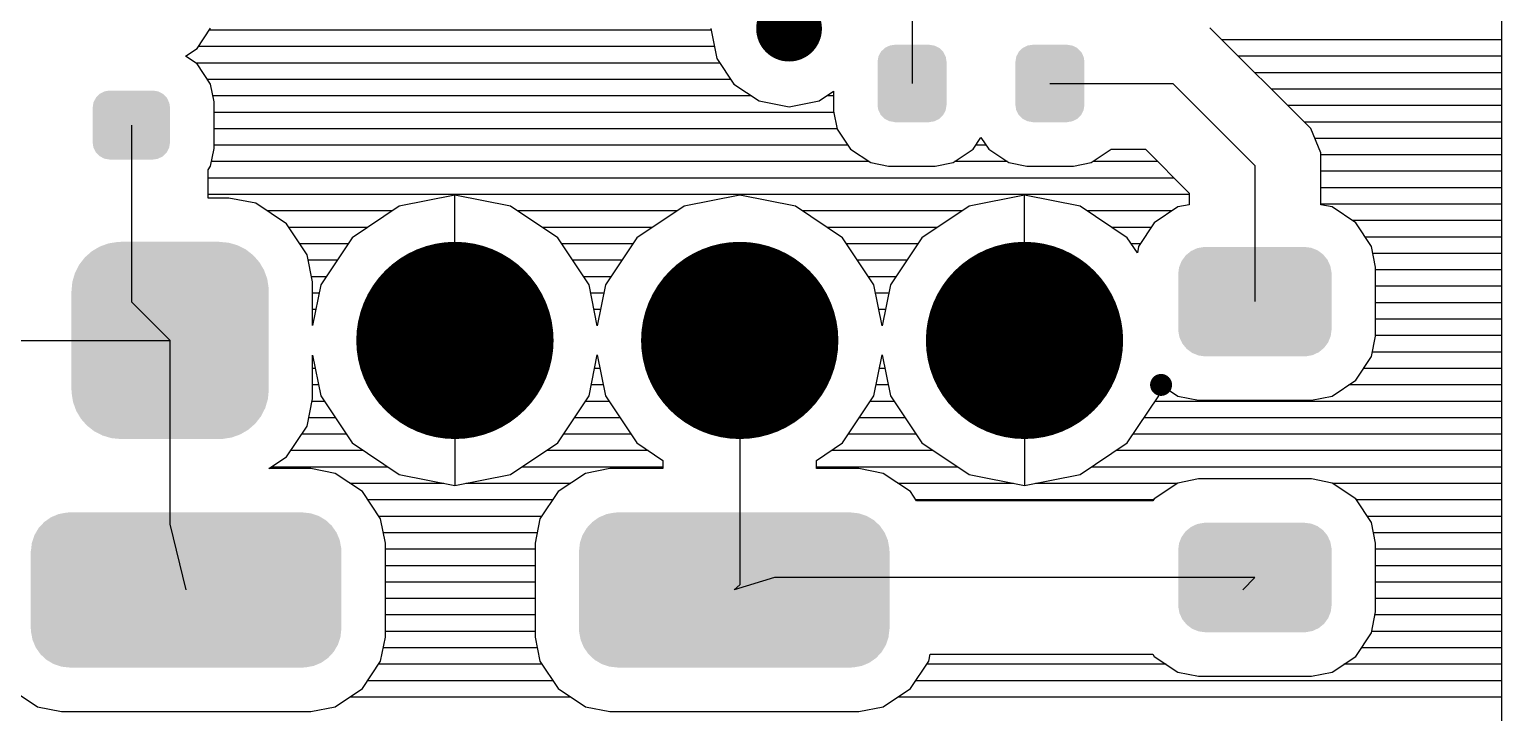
# Model space of a CAD drawing. Extents: x 295 to 953, y 10 to 290.
# Drawn here: x 823.56 to 862.78, y 138.63 to 156.85 of the extents above; entities that cross this region are included whole.
import ezdxf

# ---------------------------------------------------------------- set-up
doc = ezdxf.new("R2010")
doc.units = 0
doc.header["$LTSCALE"] = 5
doc.header["$MEASUREMENT"] = 0
doc.layers.get('0').update_dxf_attribs({"linetype": 'CONTINUOUS', "lineweight": 25})
doc.layers.add('DV-PEI-A6_BOT', color=7, linetype='CONTINUOUS')

msp = doc.modelspace()

# ---------------------------------------------------------------- linework, layer by layer
for points, const_width in [([(844.235, 156.867, -1), (843.359, 156.867, -1)], 0.876), ([(836.208, 148.554, -1), (833.579, 148.554, -1)], 2.629), ([(843.797, 148.554, -1), (841.168, 148.554, -1)], 2.629), ([(851.385, 148.554, -1), (848.757, 148.554, -1)], 2.629), ([(853.857, 147.368, -1), (853.564, 147.368, -1)], 0.292)]:
    msp.add_lwpolyline(points, format="xyb", close=True, dxfattribs=dict(const_width=const_width))
for points in [[(847.975, 156.11), (847.967, 156.126), (846.176, 156.11), (846.178, 156.126)], [(847.967, 156.126), (847.911, 156.242), (846.178, 156.126), (846.24, 156.242)], [(847.911, 156.242), (847.898, 156.255), (846.24, 156.242), (846.247, 156.255)], [(847.898, 156.255), (847.809, 156.346), (846.247, 156.255), (846.342, 156.346)], [(847.809, 156.346), (847.791, 156.356), (846.342, 156.346), (846.352, 156.356)], [(847.791, 156.356), (847.68, 156.413), (846.352, 156.356), (846.474, 156.413)], [(847.68, 156.413), (847.65, 156.418), (846.474, 156.413), (846.484, 156.418)], [(847.65, 156.418), (847.536, 156.437), (846.484, 156.418), (846.613, 156.437)], [(847.536, 156.437), (847.536, 156.441), (846.613, 156.437), (846.613, 156.441)], [(851.649, 156.11), (851.642, 156.126), (849.85, 156.11), (849.853, 156.126)], [(851.642, 156.126), (851.586, 156.242), (849.853, 156.126), (849.914, 156.242)], [(851.586, 156.242), (851.573, 156.255), (849.914, 156.242), (849.921, 156.255)], [(851.573, 156.255), (851.484, 156.346), (849.921, 156.255), (850.017, 156.346)], [(851.484, 156.346), (851.466, 156.356), (850.017, 156.346), (850.027, 156.356)], [(851.466, 156.356), (851.354, 156.413), (850.027, 156.356), (850.148, 156.413)], [(851.354, 156.413), (851.324, 156.418), (850.148, 156.413), (850.159, 156.418)], [(851.324, 156.418), (851.21, 156.437), (850.159, 156.418), (850.287, 156.437)], [(851.21, 156.437), (851.21, 156.441), (850.287, 156.437), (850.287, 156.441)], [(847.994, 155.982), (847.975, 156.11), (846.154, 155.982), (846.176, 156.11)], [(847.994, 155.979), (847.994, 155.982), (846.154, 155.979), (846.154, 155.982)], [(847.994, 154.834), (847.994, 155.979), (846.154, 154.834), (846.154, 155.979)], [(851.669, 155.982), (851.649, 156.11), (849.829, 155.982), (849.85, 156.11)], [(851.669, 155.979), (851.669, 155.982), (849.829, 155.979), (849.829, 155.982)], [(851.669, 154.834), (851.669, 155.979), (849.829, 154.834), (849.829, 155.979)], [(827.276, 154.902), (827.22, 155.019), (825.263, 154.902), (825.324, 155.019)], [(827.22, 155.019), (827.208, 155.032), (825.324, 155.019), (825.33, 155.032)], [(827.208, 155.032), (827.119, 155.124), (825.33, 155.032), (825.425, 155.124)], [(827.119, 155.124), (827.102, 155.133), (825.425, 155.124), (825.435, 155.133)], [(827.102, 155.133), (826.99, 155.192), (825.435, 155.133), (825.556, 155.192)], [(826.99, 155.192), (826.962, 155.197), (825.556, 155.192), (825.566, 155.197)], [(826.962, 155.197), (826.846, 155.217), (825.566, 155.197), (825.695, 155.217)], [(827.305, 153.835), (827.305, 154.758), (825.237, 153.835), (825.237, 154.758)], [(827.302, 154.758), (827.283, 154.887), (825.24, 154.758), (825.26, 154.887)], [(827.283, 154.887), (827.276, 154.902), (825.26, 154.887), (825.263, 154.902)], [(847.994, 154.831), (847.994, 154.834), (846.154, 154.831), (846.154, 154.834)], [(847.972, 154.703), (847.994, 154.831), (846.173, 154.703), (846.154, 154.831)], [(847.97, 154.687), (847.972, 154.703), (846.181, 154.687), (846.173, 154.703)], [(847.908, 154.571), (847.97, 154.687), (846.237, 154.571), (846.181, 154.687)], [(847.901, 154.558), (847.908, 154.571), (846.25, 154.558), (846.237, 154.571)], [(847.806, 154.467), (847.901, 154.558), (846.339, 154.467), (846.25, 154.558)], [(851.669, 154.831), (851.669, 154.834), (849.829, 154.831), (849.829, 154.834)], [(851.647, 154.703), (851.669, 154.831), (849.848, 154.703), (849.829, 154.831)], [(851.644, 154.687), (851.647, 154.703), (849.856, 154.687), (849.848, 154.703)], [(851.583, 154.571), (851.644, 154.687), (849.912, 154.571), (849.856, 154.687)], [(851.576, 154.558), (851.583, 154.571), (849.925, 154.558), (849.912, 154.571)], [(851.48, 154.467), (851.576, 154.558), (850.014, 154.467), (849.925, 154.558)], [(847.796, 154.457), (847.806, 154.467), (846.357, 154.457), (846.339, 154.467)], [(847.674, 154.4), (847.796, 154.457), (846.468, 154.4), (846.357, 154.457)], [(847.664, 154.395), (847.674, 154.4), (846.498, 154.395), (846.468, 154.4)], [(847.536, 154.376), (847.664, 154.395), (846.613, 154.376), (846.498, 154.395)], [(847.536, 154.372), (847.536, 154.376), (846.613, 154.372), (846.613, 154.376)], [(851.471, 154.457), (851.48, 154.467), (850.032, 154.457), (850.014, 154.467)], [(851.349, 154.4), (851.471, 154.457), (850.143, 154.4), (850.032, 154.457)], [(851.339, 154.395), (851.349, 154.4), (850.173, 154.395), (850.143, 154.4)], [(851.21, 154.376), (851.339, 154.395), (850.287, 154.376), (850.173, 154.395)], [(851.21, 154.372), (851.21, 154.376), (850.287, 154.372), (850.287, 154.376)], [(827.281, 153.706), (827.302, 153.835), (825.258, 153.706), (825.24, 153.835)], [(827.279, 153.691), (827.281, 153.706), (825.265, 153.691), (825.258, 153.706)], [(827.218, 153.574), (827.279, 153.691), (825.321, 153.574), (825.265, 153.691)], [(827.211, 153.561), (827.218, 153.574), (825.333, 153.561), (825.321, 153.574)], [(827.116, 153.469), (827.211, 153.561), (825.422, 153.469), (825.333, 153.561)], [(827.107, 153.46), (827.116, 153.469), (825.439, 153.46), (825.422, 153.469)], [(826.985, 153.401), (827.107, 153.46), (825.551, 153.401), (825.439, 153.46)], [(826.975, 153.396), (826.985, 153.401), (825.579, 153.396), (825.551, 153.401)], [(826.846, 153.376), (826.975, 153.396), (825.695, 153.376), (825.579, 153.396)], [(829.324, 150.978), (829.167, 151.058), (825.296, 150.978), (825.432, 151.058)], [(829.167, 151.058), (829.103, 151.09), (825.432, 151.058), (825.521, 151.09)], [(829.103, 151.09), (828.926, 151.142), (825.521, 151.09), (825.665, 151.142)], [(828.926, 151.142), (828.866, 151.159), (825.665, 151.142), (825.777, 151.159)], [(828.866, 151.159), (828.646, 151.18), (825.777, 151.159), (825.909, 151.18)], [(828.646, 151.18), (828.619, 151.183), (825.909, 151.18), (825.99, 151.183)], [(857.708, 151.025), (857.533, 151.047), (854.735, 151.025), (854.859, 151.047)], [(857.533, 151.047), (857.525, 151.048), (854.859, 151.047), (854.896, 151.048)], [(829.723, 150.573), (829.683, 150.64), (824.881, 150.573), (824.933, 150.64)], [(829.683, 150.64), (829.57, 150.769), (824.933, 150.64), (825.033, 150.769)], [(829.57, 150.769), (829.519, 150.826), (825.033, 150.769), (825.098, 150.826)], [(829.519, 150.826), (829.383, 150.932), (825.098, 150.826), (825.218, 150.932)], [(829.383, 150.932), (829.324, 150.978), (825.218, 150.932), (825.296, 150.978)], [(858.222, 150.537), (858.16, 150.672), (854.204, 150.537), (854.258, 150.672)], [(858.16, 150.672), (858.145, 150.705), (854.258, 150.672), (854.282, 150.705)], [(858.145, 150.705), (858.05, 150.821), (854.282, 150.705), (854.367, 150.821)], [(858.05, 150.821), (858.028, 150.848), (854.367, 150.821), (854.4, 150.848)], [(858.028, 150.848), (857.906, 150.938), (854.4, 150.848), (854.51, 150.938)], [(857.906, 150.938), (857.88, 150.957), (854.51, 150.938), (854.551, 150.957)], [(857.88, 150.957), (857.734, 151.015), (854.551, 150.957), (854.677, 151.015)], [(857.734, 151.015), (857.708, 151.025), (854.677, 151.015), (854.735, 151.025)], [(829.893, 150.194), (829.836, 150.352), (824.722, 150.194), (824.768, 150.352)], [(829.836, 150.352), (829.809, 150.427), (824.768, 150.352), (824.806, 150.427)], [(829.809, 150.427), (829.723, 150.573), (824.806, 150.427), (824.881, 150.573)], [(858.256, 150.318), (858.255, 150.356), (854.166, 150.318), (854.171, 150.356)], [(858.256, 148.858), (858.256, 150.318), (854.166, 148.858), (854.166, 150.318)], [(858.255, 150.356), (858.228, 150.501), (854.171, 150.356), (854.189, 150.501)], [(858.228, 150.501), (858.222, 150.537), (854.189, 150.501), (854.204, 150.537)], [(829.934, 149.868), (829.931, 149.949), (824.676, 149.868), (824.683, 149.949)], [(829.934, 147.239), (829.934, 149.868), (824.676, 147.239), (824.676, 149.868)], [(829.931, 149.949), (829.905, 150.115), (824.683, 149.949), (824.699, 150.115)], [(829.905, 150.115), (829.893, 150.194), (824.699, 150.115), (824.722, 150.194)], [(858.251, 148.82), (858.256, 148.858), (854.167, 148.82), (854.166, 148.858)], [(858.232, 148.675), (858.251, 148.82), (854.193, 148.675), (854.167, 148.82)], [(858.218, 148.638), (858.232, 148.675), (854.2, 148.638), (854.193, 148.675)], [(858.164, 148.503), (858.218, 148.638), (854.262, 148.503), (854.2, 148.638)], [(858.14, 148.471), (858.164, 148.503), (854.277, 148.471), (854.262, 148.503)], [(858.055, 148.355), (858.14, 148.471), (854.372, 148.355), (854.277, 148.471)], [(858.022, 148.328), (858.055, 148.355), (854.394, 148.328), (854.372, 148.355)], [(857.912, 148.238), (858.022, 148.328), (854.516, 148.238), (854.394, 148.328)], [(857.87, 148.219), (857.912, 148.238), (854.542, 148.219), (854.516, 148.238)], [(857.745, 148.161), (857.87, 148.219), (854.687, 148.161), (854.542, 148.219)], [(857.687, 148.151), (857.745, 148.161), (854.714, 148.151), (854.687, 148.161)], [(857.563, 148.128), (857.687, 148.151), (854.889, 148.128), (854.714, 148.151)], [(857.525, 148.127), (857.563, 148.128), (854.896, 148.127), (854.889, 148.128)], [(829.926, 147.158), (829.934, 147.239), (824.678, 147.158), (824.676, 147.239)], [(829.91, 146.993), (829.926, 147.158), (824.704, 146.993), (824.678, 147.158)], [(829.887, 146.914), (829.91, 146.993), (824.717, 146.914), (824.704, 146.993)], [(829.841, 146.755), (829.887, 146.914), (824.774, 146.755), (824.717, 146.914)], [(829.803, 146.681), (829.841, 146.755), (824.8, 146.681), (824.774, 146.755)], [(829.729, 146.535), (829.803, 146.681), (824.887, 146.535), (824.8, 146.681)], [(829.677, 146.467), (829.729, 146.535), (824.926, 146.467), (824.887, 146.535)], [(829.577, 146.339), (829.677, 146.467), (825.039, 146.339), (824.926, 146.467)], [(829.512, 146.282), (829.577, 146.339), (825.09, 146.282), (825.039, 146.339)], [(829.391, 146.175), (829.512, 146.282), (825.227, 146.175), (825.09, 146.282)], [(829.314, 146.13), (829.391, 146.175), (825.285, 146.13), (825.227, 146.175)], [(829.178, 146.05), (829.314, 146.13), (825.443, 146.05), (825.285, 146.13)], [(829.088, 146.017), (829.178, 146.05), (825.506, 146.017), (825.443, 146.05)], [(828.945, 145.966), (829.088, 146.017), (825.683, 145.966), (825.506, 146.017)], [(828.833, 145.948), (828.945, 145.966), (825.744, 145.948), (825.683, 145.966)], [(828.7, 145.927), (828.833, 145.948), (825.964, 145.927), (825.744, 145.948)], [(828.619, 145.925), (828.7, 145.927), (825.99, 145.925), (825.964, 145.927)], [(830.866, 143.964), (830.836, 143.968), (824.548, 143.964), (824.626, 143.968)], [(830.836, 143.968), (830.836, 143.971), (824.626, 143.968), (824.626, 143.971)], [(845.471, 143.964), (845.441, 143.968), (839.153, 143.964), (839.231, 143.968)], [(845.441, 143.968), (845.441, 143.971), (839.231, 143.968), (839.231, 143.971)], [(831.655, 143.552), (831.613, 143.613), (823.8, 143.552), (823.857, 143.613)], [(831.613, 143.613), (831.505, 143.713), (823.857, 143.613), (823.95, 143.713)], [(831.505, 143.713), (831.452, 143.762), (823.95, 143.713), (824.02, 143.762)], [(831.452, 143.762), (831.322, 143.839), (824.02, 143.762), (824.129, 143.839)], [(831.322, 143.839), (831.263, 143.874), (824.129, 143.839), (824.214, 143.874)], [(831.263, 143.874), (831.114, 143.924), (824.214, 143.874), (824.332, 143.924)], [(831.114, 143.924), (831.054, 143.944), (824.332, 143.924), (824.437, 143.944)], [(831.054, 143.944), (830.866, 143.964), (824.437, 143.944), (824.548, 143.964)], [(846.26, 143.552), (846.218, 143.613), (838.405, 143.552), (838.462, 143.613)], [(846.218, 143.613), (846.11, 143.713), (838.462, 143.613), (838.555, 143.713)], [(846.11, 143.713), (846.057, 143.762), (838.555, 143.713), (838.625, 143.762)], [(846.057, 143.762), (845.927, 143.839), (838.625, 143.762), (838.734, 143.839)], [(845.927, 143.839), (845.868, 143.874), (838.734, 143.839), (838.819, 143.874)], [(845.868, 143.874), (845.719, 143.924), (838.819, 143.874), (838.937, 143.924)], [(845.719, 143.924), (845.659, 143.944), (838.937, 143.924), (839.042, 143.944)], [(845.659, 143.944), (845.471, 143.964), (839.042, 143.944), (839.153, 143.964)], [(858.028, 143.493), (857.906, 143.582), (854.4, 143.493), (854.51, 143.582)], [(857.906, 143.582), (857.88, 143.602), (854.51, 143.582), (854.551, 143.602)], [(857.88, 143.602), (857.734, 143.66), (854.551, 143.602), (854.677, 143.66)], [(857.734, 143.66), (857.708, 143.67), (854.677, 143.66), (854.735, 143.67)], [(857.708, 143.67), (857.533, 143.692), (854.735, 143.67), (854.859, 143.692)], [(857.533, 143.692), (857.525, 143.693), (854.859, 143.692), (854.896, 143.693)], [(831.838, 143.155), (831.824, 143.231), (823.619, 143.155), (823.644, 143.231)], [(831.824, 143.231), (831.768, 143.363), (823.644, 143.231), (823.688, 143.363)], [(831.768, 143.363), (831.738, 143.433), (823.688, 143.363), (823.73, 143.433)], [(831.738, 143.433), (831.655, 143.552), (823.73, 143.433), (823.8, 143.552)], [(846.443, 143.155), (846.429, 143.231), (838.224, 143.155), (838.249, 143.231)], [(846.429, 143.231), (846.373, 143.363), (838.249, 143.231), (838.293, 143.363)], [(846.373, 143.363), (846.343, 143.433), (838.293, 143.363), (838.335, 143.433)], [(846.343, 143.433), (846.26, 143.552), (838.335, 143.433), (838.405, 143.552)], [(858.228, 143.146), (858.222, 143.182), (854.189, 143.146), (854.204, 143.182)], [(858.222, 143.182), (858.16, 143.317), (854.204, 143.182), (854.258, 143.317)], [(858.16, 143.317), (858.145, 143.35), (854.258, 143.317), (854.282, 143.35)], [(858.145, 143.35), (858.05, 143.466), (854.282, 143.35), (854.367, 143.466)], [(858.05, 143.466), (858.028, 143.493), (854.367, 143.466), (854.4, 143.493)], [(831.87, 140.863), (831.87, 142.937), (823.592, 140.863), (823.592, 142.937)], [(831.867, 142.937), (831.864, 143.015), (823.595, 142.937), (823.604, 143.015)], [(831.864, 143.015), (831.838, 143.155), (823.604, 143.015), (823.619, 143.155)], [(846.475, 140.863), (846.475, 142.937), (838.197, 140.863), (838.197, 142.937)], [(846.472, 142.937), (846.469, 143.015), (838.2, 142.937), (838.209, 143.015)], [(846.469, 143.015), (846.443, 143.155), (838.209, 143.015), (838.224, 143.155)], [(858.256, 142.963), (858.255, 143.001), (854.166, 142.963), (854.171, 143.001)], [(858.256, 141.503), (858.256, 142.963), (854.166, 141.503), (854.166, 142.963)], [(858.255, 143.001), (858.228, 143.146), (854.171, 143.001), (854.189, 143.146)], [(858.251, 141.465), (858.256, 141.503), (854.167, 141.465), (854.166, 141.503)], [(858.232, 141.32), (858.251, 141.465), (854.193, 141.32), (854.167, 141.465)], [(858.218, 141.283), (858.232, 141.32), (854.2, 141.283), (854.193, 141.32)], [(858.164, 141.148), (858.218, 141.283), (854.262, 141.148), (854.2, 141.283)], [(831.859, 140.784), (831.867, 140.863), (823.598, 140.784), (823.595, 140.863)], [(846.464, 140.784), (846.472, 140.863), (838.203, 140.784), (838.2, 140.863)], [(858.14, 141.116), (858.164, 141.148), (854.277, 141.116), (854.262, 141.148)], [(858.055, 141), (858.14, 141.116), (854.372, 141), (854.277, 141.116)], [(858.022, 140.973), (858.055, 141), (854.394, 140.973), (854.372, 141)], [(857.912, 140.883), (858.022, 140.973), (854.516, 140.883), (854.394, 140.973)], [(857.87, 140.864), (857.912, 140.883), (854.542, 140.864), (854.516, 140.883)], [(857.745, 140.806), (857.87, 140.864), (854.687, 140.806), (854.542, 140.864)], [(831.843, 140.645), (831.859, 140.784), (823.624, 140.645), (823.598, 140.784)], [(831.818, 140.568), (831.843, 140.645), (823.639, 140.568), (823.624, 140.645)], [(831.774, 140.436), (831.818, 140.568), (823.694, 140.436), (823.639, 140.568)], [(831.732, 140.366), (831.774, 140.436), (823.724, 140.366), (823.694, 140.436)], [(846.448, 140.645), (846.464, 140.784), (838.229, 140.645), (838.203, 140.784)], [(846.423, 140.568), (846.448, 140.645), (838.244, 140.568), (838.229, 140.645)], [(846.379, 140.436), (846.423, 140.568), (838.299, 140.436), (838.244, 140.568)], [(846.337, 140.366), (846.379, 140.436), (838.329, 140.366), (838.299, 140.436)], [(857.687, 140.796), (857.745, 140.806), (854.714, 140.796), (854.687, 140.806)], [(857.563, 140.773), (857.687, 140.796), (854.889, 140.773), (854.714, 140.796)], [(857.525, 140.772), (857.563, 140.773), (854.896, 140.772), (854.889, 140.773)], [(831.662, 140.248), (831.732, 140.366), (823.807, 140.248), (823.724, 140.366)], [(831.605, 140.186), (831.662, 140.248), (823.85, 140.186), (823.807, 140.248)], [(831.513, 140.087), (831.605, 140.186), (823.957, 140.087), (823.85, 140.186)], [(831.442, 140.037), (831.513, 140.087), (824.011, 140.037), (823.957, 140.087)], [(846.267, 140.248), (846.337, 140.366), (838.412, 140.248), (838.329, 140.366)], [(846.21, 140.186), (846.267, 140.248), (838.455, 140.186), (838.412, 140.248)], [(846.118, 140.087), (846.21, 140.186), (838.562, 140.087), (838.455, 140.186)], [(846.047, 140.037), (846.118, 140.087), (838.616, 140.037), (838.562, 140.087)], [(831.333, 139.961), (831.442, 140.037), (824.14, 139.961), (824.011, 140.037)], [(831.249, 139.925), (831.333, 139.961), (824.2, 139.925), (824.14, 139.961)], [(831.131, 139.876), (831.249, 139.925), (824.349, 139.876), (824.2, 139.925)], [(831.025, 139.856), (831.131, 139.876), (824.408, 139.856), (824.349, 139.876)], [(830.915, 139.835), (831.025, 139.856), (824.597, 139.835), (824.408, 139.856)], [(830.836, 139.832), (830.915, 139.835), (824.626, 139.832), (824.597, 139.835)], [(830.836, 139.829), (830.836, 139.832), (824.626, 139.829), (824.626, 139.832)], [(845.938, 139.961), (846.047, 140.037), (838.745, 139.961), (838.616, 140.037)], [(845.854, 139.925), (845.938, 139.961), (838.805, 139.925), (838.745, 139.961)], [(845.736, 139.876), (845.854, 139.925), (838.954, 139.876), (838.805, 139.925)], [(845.63, 139.856), (845.736, 139.876), (839.013, 139.856), (838.954, 139.876)], [(845.52, 139.835), (845.63, 139.856), (839.202, 139.835), (839.013, 139.856)], [(845.441, 139.832), (845.52, 139.835), (839.231, 139.832), (839.202, 139.835)], [(845.441, 139.829), (845.441, 139.832), (839.231, 139.829), (839.231, 139.832)]]:
    msp.add_solid(points)
at = {"layer": 'DV-PEI-A6_BOT'}
for p, q in [((862.783, 179.505), (862.783, 139.341)), ((847.074, 159.058), (847.074, 155.406)), ((828.023, 156.341), (828.38, 156.879)), ((841.723, 156.826), (828.35, 156.826)), ((841.717, 156.867), (841.875, 156.067)), ((855.51, 156.394), (855.013, 156.89)), ((862.783, 156.569), (855.335, 156.569)), ((827.714, 156.137), (828.023, 156.341)), ((828.023, 155.926), (827.714, 156.137)), ((841.81, 156.388), (828.058, 156.388)), ((857.204, 154.7), (855.51, 156.394)), ((862.783, 156.131), (855.773, 156.131)), ((841.951, 155.95), (827.988, 155.95)), ((828.38, 155.389), (828.023, 155.926)), ((841.875, 156.067), (842.324, 155.389)), ((842.243, 155.512), (828.298, 155.512)), ((828.479, 154.916), (828.38, 155.389)), ((842.324, 155.389), (843.002, 154.939)), ((850.749, 155.406), (854.02, 155.406)), ((854.02, 155.406), (856.211, 153.216)), ((862.783, 155.693), (856.211, 155.693)), ((842.798, 155.074), (828.444, 155.074)), ((844.597, 154.939), (844.983, 155.196)), ((844.983, 155.074), (844.801, 155.074)), ((844.983, 155.196), (844.983, 154.67)), ((862.783, 155.255), (856.649, 155.255)), ((828.479, 153.671), (828.479, 154.916)), ((844.988, 154.635), (828.479, 154.635)), ((843.002, 154.939), (843.797, 154.781)), ((843.797, 154.781), (844.597, 154.939)), ((844.983, 154.67), (845.076, 154.191)), ((862.783, 154.816), (857.087, 154.816)), ((857.701, 154.203), (857.204, 154.7)), ((826.271, 154.297), (826.271, 149.582)), ((845.076, 154.197), (828.479, 154.197)), ((845.076, 154.191), (845.438, 153.654)), ((862.783, 154.378), (857.525, 154.378)), ((857.964, 153.56), (857.701, 154.203)), ((848.704, 153.654), (848.908, 153.964)), ((848.908, 153.964), (849.119, 153.654)), ((862.783, 153.94), (857.806, 153.94)), ((828.38, 153.198), (828.479, 153.671)), ((845.368, 153.759), (828.479, 153.759)), ((845.438, 153.654), (845.976, 153.298)), ((848.166, 153.298), (848.704, 153.654)), ((849.049, 153.759), (848.774, 153.759)), ((849.119, 153.654), (849.656, 153.298)), ((851.847, 153.298), (852.379, 153.654)), ((852.379, 153.654), (853.296, 153.654)), ((853.296, 153.654), (854.458, 152.485)), ((857.964, 152.865), (857.964, 153.56)), ((862.783, 153.502), (857.964, 153.502)), ((828.315, 153.105), (828.38, 153.198)), ((828.315, 152.351), (828.315, 153.105)), ((845.935, 153.321), (828.409, 153.321)), ((845.976, 153.298), (846.449, 153.198)), ((846.449, 153.198), (847.693, 153.198)), ((847.693, 153.198), (848.166, 153.298)), ((849.615, 153.321), (848.207, 153.321)), ((849.656, 153.298), (850.129, 153.198)), ((850.129, 153.198), (851.374, 153.198)), ((851.374, 153.198), (851.847, 153.298)), ((853.623, 153.321), (851.888, 153.321)), ((856.211, 153.216), (856.211, 149.588)), ((862.783, 153.064), (857.964, 153.064)), ((854.061, 152.883), (828.315, 152.883)), ((857.964, 152.17), (857.964, 152.865)), ((862.783, 152.626), (857.964, 152.626)), ((854.458, 152.445), (828.315, 152.445)), ((828.865, 152.351), (828.315, 152.351)), ((829.589, 152.211), (828.865, 152.351)), ((830.407, 151.662), (829.589, 152.211)), ((834.893, 152.427), (833.41, 152.135)), ((834.893, 150.049), (834.893, 152.427)), ((836.377, 152.135), (834.893, 152.427)), ((842.482, 152.427), (840.998, 152.135)), ((843.966, 152.135), (842.482, 152.427)), ((850.071, 152.427), (848.593, 152.135)), ((850.071, 150.049), (850.071, 152.427)), ((851.555, 152.135), (850.071, 152.427)), ((854.458, 152.485), (854.458, 152.17)), ((833.223, 152.006), (829.887, 152.006)), ((833.41, 152.135), (832.154, 151.294)), ((837.633, 151.294), (836.377, 152.135)), ((840.817, 152.006), (836.558, 152.006)), ((840.998, 152.135), (839.742, 151.294)), ((845.222, 151.294), (843.966, 152.135)), ((848.406, 152.006), (844.153, 152.006)), ((848.593, 152.135), (847.337, 151.294)), ((852.811, 151.294), (851.555, 152.135)), ((854.008, 152.006), (851.742, 152.006)), ((854.16, 152.112), (853.529, 151.691)), ((854.458, 152.17), (854.16, 152.112)), ((862.783, 152.188), (857.964, 152.188)), ((858.267, 152.112), (857.964, 152.17)), ((858.898, 151.691), (858.267, 152.112)), ((830.956, 150.838), (830.407, 151.662)), ((832.568, 151.568), (830.465, 151.568)), ((840.157, 151.568), (837.219, 151.568)), ((847.752, 151.568), (844.807, 151.568)), ((853.453, 151.568), (852.396, 151.568)), ((853.529, 151.691), (853.109, 151.06)), ((862.783, 151.749), (858.805, 151.749)), ((859.319, 151.06), (858.898, 151.691)), ((832.048, 151.13), (830.763, 151.13)), ((832.154, 151.294), (831.318, 150.038)), ((838.469, 150.038), (837.633, 151.294)), ((839.637, 151.13), (837.739, 151.13)), ((839.742, 151.294), (838.907, 150.038)), ((846.058, 150.038), (845.222, 151.294)), ((847.226, 151.13), (845.327, 151.13)), ((847.337, 151.294), (846.496, 150.038)), ((853.08, 150.891), (852.811, 151.294)), ((853.156, 151.13), (852.916, 151.13)), ((853.109, 151.06), (853.08, 150.891)), ((862.783, 151.311), (859.149, 151.311)), ((859.424, 150.505), (859.319, 151.06)), ((831.102, 150.114), (830.956, 150.838)), ((831.756, 150.692), (830.985, 150.692)), ((839.345, 150.692), (838.031, 150.692)), ((846.934, 150.692), (845.619, 150.692)), ((862.783, 150.873), (859.354, 150.873)), ((831.464, 150.254), (831.073, 150.254)), ((839.053, 150.254), (838.323, 150.254)), ((846.642, 150.254), (845.911, 150.254)), ((859.424, 148.671), (859.424, 150.505)), ((862.783, 150.435), (859.424, 150.435)), ((831.102, 148.951), (831.102, 150.114)), ((831.318, 150.038), (831.102, 148.951)), ((838.685, 148.939), (838.469, 150.038)), ((838.907, 150.038), (838.685, 148.939)), ((846.28, 148.939), (846.058, 150.038)), ((846.496, 150.038), (846.28, 148.939)), ((862.783, 149.997), (859.424, 149.997)), ((826.271, 149.582), (827.305, 148.554)), ((831.271, 149.816), (831.102, 149.816)), ((838.86, 149.816), (838.516, 149.816)), ((846.455, 149.816), (846.104, 149.816)), ((862.783, 149.559), (859.424, 149.559)), ((831.184, 149.378), (831.102, 149.378)), ((838.773, 149.378), (838.603, 149.378)), ((846.367, 149.378), (846.192, 149.378)), ((862.783, 149.121), (859.424, 149.121)), ((862.783, 148.682), (859.424, 148.682)), ((819.348, 148.554), (827.305, 148.554)), ((827.305, 143.658), (827.305, 148.554)), ((842.482, 148.554), (842.336, 148.414)), ((842.482, 148.554), (842.482, 142.04)), ((859.319, 148.122), (859.424, 148.671)), ((831.102, 146.994), (831.102, 148.157)), ((831.102, 148.157), (831.318, 147.076)), ((838.469, 147.076), (838.685, 148.168)), ((838.685, 148.168), (838.907, 147.076)), ((846.058, 147.076), (846.28, 148.168)), ((846.28, 148.168), (846.496, 147.076)), ((858.898, 147.491), (859.319, 148.122)), ((862.783, 148.244), (859.342, 148.244)), ((831.172, 147.806), (831.102, 147.806)), ((838.761, 147.806), (838.615, 147.806)), ((846.35, 147.806), (846.204, 147.806)), ((862.783, 147.806), (859.109, 147.806)), ((831.254, 147.368), (831.102, 147.368)), ((838.848, 147.368), (838.527, 147.368)), ((846.437, 147.368), (846.122, 147.368)), ((853.652, 147.076), (853.711, 147.374)), ((853.711, 147.374), (854.16, 147.07)), ((858.267, 147.07), (858.898, 147.491)), ((862.783, 147.368), (858.717, 147.368)), ((830.956, 146.27), (831.102, 146.994)), ((831.412, 146.93), (831.09, 146.93)), ((831.318, 147.076), (832.154, 145.82)), ((834.893, 147.058), (834.893, 144.686)), ((837.633, 145.82), (838.469, 147.076)), ((839, 146.93), (838.375, 146.93)), ((838.907, 147.076), (839.742, 145.82)), ((845.222, 145.82), (846.058, 147.076)), ((846.589, 146.93), (845.964, 146.93)), ((846.496, 147.076), (847.337, 145.82)), ((850.071, 147.058), (850.071, 144.686)), ((852.811, 145.82), (853.652, 147.076)), ((862.783, 146.93), (853.553, 146.93)), ((854.16, 147.07), (854.71, 146.959)), ((854.71, 146.959), (857.718, 146.959)), ((857.718, 146.959), (858.267, 147.07)), ((831.704, 146.492), (831.003, 146.492)), ((839.292, 146.492), (838.083, 146.492)), ((846.881, 146.492), (845.672, 146.492)), ((862.783, 146.492), (853.261, 146.492)), ((830.407, 145.452), (830.956, 146.27)), ((831.996, 146.053), (830.81, 146.053)), ((839.585, 146.053), (837.791, 146.053)), ((847.173, 146.053), (845.38, 146.053)), ((862.783, 146.053), (852.969, 146.053)), ((832.452, 145.615), (830.518, 145.615)), ((832.154, 145.82), (833.41, 144.979)), ((836.377, 144.979), (837.633, 145.82)), ((840.046, 145.615), (837.33, 145.615)), ((839.742, 145.82), (840.438, 145.352)), ((844.527, 145.352), (845.222, 145.82)), ((847.635, 145.615), (844.924, 145.615)), ((847.337, 145.82), (848.593, 144.979)), ((851.555, 144.979), (852.811, 145.82)), ((862.783, 145.615), (852.513, 145.615)), ((829.934, 145.136), (830.407, 145.452)), ((833.112, 145.177), (830.004, 145.177)), ((840.438, 145.177), (836.675, 145.177)), ((840.438, 145.352), (840.438, 145.136)), ((844.527, 145.136), (844.527, 145.352)), ((848.289, 145.177), (844.527, 145.177)), ((862.783, 145.177), (851.859, 145.177)), ((831.055, 145.136), (829.934, 145.136)), ((831.698, 145.008), (831.055, 145.136)), ((832.428, 144.523), (831.698, 145.008)), ((833.41, 144.979), (834.893, 144.686)), ((834.893, 144.686), (836.377, 144.979)), ((838.375, 145.008), (837.645, 144.523)), ((839.018, 145.136), (838.375, 145.008)), ((840.438, 145.136), (839.018, 145.136)), ((845.66, 145.136), (844.527, 145.136)), ((846.303, 145.008), (845.66, 145.136)), ((847.033, 144.523), (846.303, 145.008)), ((848.593, 144.979), (850.071, 144.686)), ((850.071, 144.686), (851.555, 144.979)), ((854.16, 144.751), (853.529, 144.33)), ((854.71, 144.862), (854.16, 144.751)), ((857.718, 144.862), (854.71, 144.862)), ((858.267, 144.751), (857.718, 144.862)), ((858.898, 144.33), (858.267, 144.751)), ((834.601, 144.739), (832.095, 144.739)), ((832.913, 143.793), (832.428, 144.523)), ((837.978, 144.739), (835.186, 144.739)), ((837.645, 144.523), (837.16, 143.793)), ((849.779, 144.739), (846.7, 144.739)), ((847.197, 144.277), (847.033, 144.523)), ((854.149, 144.739), (850.363, 144.739)), ((862.783, 144.739), (858.279, 144.739)), ((837.499, 144.301), (832.574, 144.301)), ((853.512, 144.301), (847.179, 144.301)), ((853.494, 144.277), (847.197, 144.277)), ((853.529, 144.33), (853.494, 144.277)), ((859.319, 143.699), (858.898, 144.33)), ((862.783, 144.301), (858.916, 144.301)), ((827.731, 141.9), (827.305, 143.658)), ((837.207, 143.863), (832.866, 143.863)), ((833.042, 143.15), (832.913, 143.793)), ((837.16, 143.793), (837.032, 143.15)), ((862.783, 143.863), (859.208, 143.863)), ((859.424, 143.15), (859.319, 143.699)), ((837.084, 143.425), (832.989, 143.425)), ((862.783, 143.425), (859.371, 143.425)), ((833.042, 140.644), (833.042, 143.15)), ((837.032, 142.986), (833.042, 142.986)), ((837.032, 143.15), (837.032, 140.644)), ((859.424, 141.316), (859.424, 143.15)), ((862.783, 142.986), (859.424, 142.986)), ((837.032, 142.548), (833.042, 142.548)), ((862.783, 142.548), (859.424, 142.548)), ((837.032, 142.11), (833.042, 142.11)), ((843.405, 142.233), (842.336, 141.9)), ((842.482, 142.04), (842.336, 141.9)), ((856.211, 142.233), (843.405, 142.233)), ((855.89, 141.906), (856.211, 142.233)), ((862.783, 142.11), (859.424, 142.11)), ((837.032, 141.672), (833.042, 141.672)), ((862.783, 141.672), (859.424, 141.672)), ((837.032, 141.234), (833.042, 141.234)), ((859.319, 140.761), (859.424, 141.316)), ((862.783, 141.234), (859.412, 141.234)), ((832.913, 140.001), (833.042, 140.644)), ((837.032, 140.796), (833.042, 140.796)), ((837.032, 140.644), (837.16, 140.001)), ((858.898, 140.13), (859.319, 140.761)), ((862.783, 140.796), (859.325, 140.796)), ((837.09, 140.358), (832.983, 140.358)), ((847.518, 140.001), (847.559, 140.188)), ((847.559, 140.188), (853.494, 140.188)), ((853.494, 140.188), (853.529, 140.13)), ((853.529, 140.13), (854.16, 139.709)), ((858.267, 139.709), (858.898, 140.13)), ((862.783, 140.358), (859.05, 140.358)), ((832.428, 139.271), (832.913, 140.001)), ((837.213, 139.919), (832.86, 139.919)), ((837.16, 140.001), (837.645, 139.271)), ((847.033, 139.271), (847.518, 140.001)), ((853.845, 139.919), (847.465, 139.919)), ((854.16, 139.709), (854.71, 139.604)), ((857.718, 139.604), (858.267, 139.709)), ((862.783, 139.919), (858.583, 139.919)), ((823.04, 139.271), (823.77, 138.786)), ((831.698, 138.786), (832.428, 139.271)), ((837.505, 139.481), (832.568, 139.481)), ((837.645, 139.271), (838.375, 138.786)), ((846.303, 138.786), (847.033, 139.271)), ((862.783, 139.481), (847.173, 139.481)), ((854.71, 139.604), (857.718, 139.604)), ((862.783, 139.341), (862.783, 121.383)), ((837.984, 139.043), (832.089, 139.043)), ((862.783, 139.043), (846.694, 139.043)), ((823.77, 138.786), (824.413, 138.657)), ((824.413, 138.657), (831.055, 138.657)), ((831.055, 138.657), (831.698, 138.786)), ((838.375, 138.786), (839.018, 138.657)), ((839.018, 138.657), (845.66, 138.657)), ((845.66, 138.657), (846.303, 138.786))]:
    msp.add_line(p, q, dxfattribs=at)

doc.saveas('drawing.dxf')
